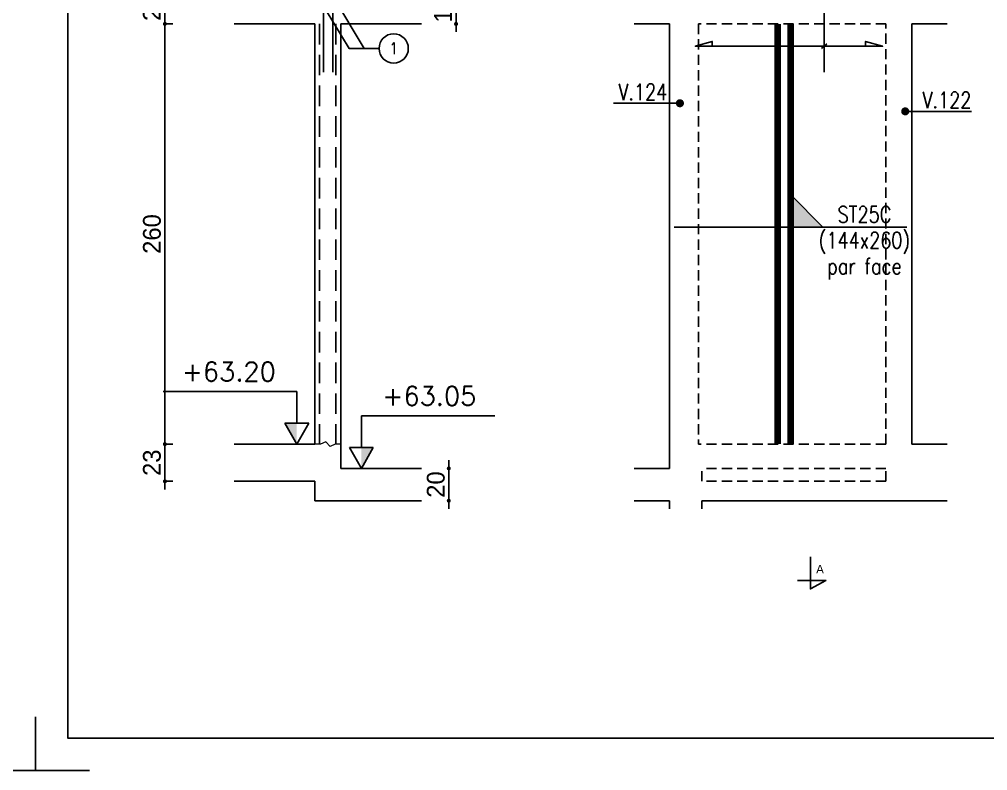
# Model space of a CAD drawing. Header units: metres. Extents: x -5618 to 118954, y -306 to 4637.
# Drawn here: x 34213 to 34812, y 894 to 1359 of the extents above; entities that cross this region are included whole.
import ezdxf
from ezdxf.enums import TextEntityAlignment as Align

# ---------------------------------------------------------------- set-up
doc = ezdxf.new("R2010")
doc.units = ezdxf.units.M
doc.linetypes.add('CACHE', pattern=[9.524999999999999, 6.35, -3.175])
doc.linetypes.add('CACHEX2', pattern=[19.049999999999997, 12.7, -6.35])
for name, color, linetype in [('COTATION', 1, 'Continuous'), ('GO-FER-HA', 140, 'Continuous'), ('GO-TEXTE', 9, 'Continuous'), ('K_ENT_M_Building_V.76', 7, 'Continuous'), ('STR_COTATION', 1, 'Continuous'), ('STR_TS', 22, 'Continuous'), ('STR_TS_TXT', 7, 'Continuous'), ('STR_VOI-POT', 6, 'Continuous')]:
    doc.layers.add(name, color=color, linetype=linetype)
doc.layers.add('Kofragna_forma', color=7, linetype='Continuous', lineweight=70)
doc.styles.add('GrDimensions', font='simplex.shx')
doc.styles.add('Lucida', font='LSANSI.TTF')
doc.styles.add('TEXTE', font='romans.shx')
doc.styles.add('TEXTE TS', font='romans.shx', dxfattribs={"width": 0.7, "oblique": 15})
doc.dimstyles.new('COUPE-20', dxfattribs={"dimscale": 0.5, "dimtxt": 22, "dimasz": 5, "dimexe": 0.05, "dimexo": 0, "dimgap": 5, "dimtad": 1, "dimdec": 0, "dimdsep": 46, "dimtxsty": 'Standard', "dimblk1": 'DOT', "dimblk2": 'DOT', "dimsah": 1, "dimcen": 0, "dimdle": 150, "dimclrd": 1, "dimclre": 1, "dimclrt": 7, "dimadec": 0, "dimazin": 0, "dimtfac": 1, "dimtdec": 0, "dimtix": 1, "dimtmove": 2, "dimatfit": 3, "dimldrblk": 'DOT', "dimfxl": 0, "dimtvp": 1, "dimtolj": 1, "dimtzin": 0, "dimarcsym": 0})

# ---------------------------------------------------------------- blocks, each defined once
blk = doc.blocks.new('ime')
at = {"layer": 'COTATION', "const_width": 2.5}
blk.add_lwpolyline([(1.25, 0, -1), (-1.25, 0, -1)], format="xyb", close=True, dxfattribs=at)
at = {"layer": 'COTATION'}
blk.add_lwpolyline([(41.09158464876236, 0), (0, 0)], dxfattribs=at)
at = {"layer": 'COTATION', "color": 7, "style": 'TEXTE TS', "width": 0.8}
blk.add_attdef('NAME', (9.079526555316988, 2), '', height=10, dxfattribs=at)
blk = doc.blocks.new('_DOT')
at = {"color": 0, "linetype": 'ByBlock'}
blk.add_line((-0.5, 0), (-1, 0), dxfattribs=at)
at = {"color": 0, "linetype": 'ByBlock', "const_width": 0.5}
blk.add_lwpolyline([(-0.25, 0, 1), (0.25, 0, 1)], format="xyb", close=True, dxfattribs=at)
blk = doc.blocks.new('*D948')
at = {"layer": 'COTATION', "color": 1, "lineweight": -2, "ltscale": 4.5}
for p, q in [((34302.94973707233, 1098.287650645224), (34302.94973707233, 1100.787650645224)), ((34307.94973707233, 1095.787650645224), (34302.92473707232, 1095.787650645224)), ((34302.94973707233, 1072.787650645224), (34302.94973707233, 1095.787650645224)), ((34307.94973707233, 1072.787650645224), (34302.92473707232, 1072.787650645224)), ((34302.94973707233, 1070.287650645224), (34302.94973707233, 1067.787650645224))]:
    blk.add_line(p, q, dxfattribs=at)
at = {"layer": 'DEFPOINTS', "color": 0, "lineweight": -3, "ltscale": 4.5}
for p in [(34302.94973707233, 1095.787650645224), (34345.72337340835, 1095.787650645224), (34345.72337340835, 1072.787650645224)]:
    blk.add_point(p, dxfattribs=at)
at = {"layer": 'COTATION', "color": 1, "lineweight": -2, "ltscale": 4.5, "xscale": 2.5, "yscale": 2.5, "zscale": 2.5}
for p, rotation in [((34302.94973707233, 1095.787650645224), 270), ((34302.94973707233, 1072.787650645224), 90)]:
    blk.add_blockref('_DOT', p, dxfattribs=dict(at, rotation=rotation))
at = {"layer": 'COTATION', "color": 7, "lineweight": -3, "ltscale": 4.5, "insert": (34294.94973707233, 1084.28765064523), "char_height": 11, "attachment_point": 5, "rotation": 90}
blk.add_mtext('\\A1;23', dxfattribs=at)
blk = doc.blocks.new('*D949')
at = {"layer": 'COTATION', "color": 1, "lineweight": -2, "ltscale": 4.5}
for p, q in [((34307.94973707233, 1355.787650645223), (34302.92473707232, 1355.787650645224)), ((34302.94973707233, 1098.287650645224), (34302.94973707233, 1353.287650645224)), ((34307.94973707233, 1095.787650645224), (34302.92473707232, 1095.787650645224))]:
    blk.add_line(p, q, dxfattribs=at)
at = {"layer": 'DEFPOINTS', "color": 0, "lineweight": -3, "ltscale": 4.5}
for p in [(34302.94973707233, 1355.787650645224), (34345.72337340835, 1355.787650645223), (34345.72337340835, 1095.787650645224)]:
    blk.add_point(p, dxfattribs=at)
at = {"layer": 'COTATION', "color": 1, "lineweight": -2, "ltscale": 4.5, "xscale": 2.5, "yscale": 2.5, "zscale": 2.5}
for p, rotation in [((34302.94973707233, 1355.787650645224), 90), ((34302.94973707233, 1095.787650645224), 270)]:
    blk.add_blockref('_DOT', p, dxfattribs=dict(at, rotation=rotation))
at = {"layer": 'COTATION', "color": 7, "lineweight": -3, "ltscale": 4.5, "insert": (34294.94973707233, 1225.787650645229), "char_height": 11, "attachment_point": 5, "rotation": 90}
blk.add_mtext('\\A1;260', dxfattribs=at)
blk = doc.blocks.new('*D950')
at = {"layer": 'COTATION', "color": 1, "lineweight": -2, "ltscale": 4.5}
for p, q in [((34302.94973707233, 1378.290150645304), (34302.94973707233, 1380.790150645304)), ((34307.94973707233, 1375.790150645304), (34302.92473707232, 1375.790150645304)), ((34302.94973707233, 1355.787650645224), (34302.94973707233, 1375.790150645304)), ((34307.94973707233, 1355.787650645223), (34302.92473707232, 1355.787650645224)), ((34302.94973707233, 1353.287650645224), (34302.94973707233, 1350.787650645224))]:
    blk.add_line(p, q, dxfattribs=at)
at = {"layer": 'DEFPOINTS', "color": 0, "lineweight": -3, "ltscale": 4.5}
for p in [(34302.94973707233, 1375.790150645304), (34345.72337340835, 1375.790150645304), (34345.72337340835, 1355.787650645223)]:
    blk.add_point(p, dxfattribs=at)
at = {"layer": 'COTATION', "color": 1, "lineweight": -2, "ltscale": 4.5, "xscale": 2.5, "yscale": 2.5, "zscale": 2.5}
for p, rotation in [((34302.94973707233, 1375.790150645304), 270), ((34302.94973707233, 1355.787650645224), 90)]:
    blk.add_blockref('_DOT', p, dxfattribs=dict(at, rotation=rotation))
at = {"layer": 'COTATION', "color": 7, "lineweight": -3, "ltscale": 4.5, "insert": (34294.94973707233, 1365.788900645269), "char_height": 11, "attachment_point": 5, "rotation": 90}
blk.add_mtext('\\A1;20', dxfattribs=at)
blk = doc.blocks.new('*D952')
at = {"layer": 'DEFPOINTS', "color": 0, "lineweight": -3, "ltscale": 4.5}
for p in [(34461.72337340835, 1080.787650645224, 187.688179425467), (34478.63260487444, 1080.787650645224), (34459.75251685552, 1060.787650645224, 187.688179425467)]:
    blk.add_point(p, dxfattribs=at)
at = {"layer": 'STR_COTATION', "color": 1, "lineweight": -2, "ltscale": 4.5}
for p, q in [((34478.63260487444, 1083.287650645224), (34478.63260487444, 1085.787650645224)), ((34478.63260487444, 1060.787650645224), (34478.63260487444, 1080.787650645224)), ((34478.65086534961, 1080.787650645224), (34478.65760487445, 1080.787650645224)), ((34478.65008845465, 1060.787650645224), (34478.65760487445, 1060.787650645224)), ((34478.63260487444, 1058.287650645224), (34478.63260487444, 1055.787650645224))]:
    blk.add_line(p, q, dxfattribs=at)
at = {"layer": 'STR_COTATION', "color": 1, "lineweight": -2, "ltscale": 4.5, "xscale": 2.5, "yscale": 2.5, "zscale": 2.5}
for p, rotation in [((34478.63260487444, 1080.787650645224), 270), ((34478.63260487444, 1060.787650645224), 90)]:
    blk.add_blockref('_DOT', p, dxfattribs=dict(at, rotation=rotation))
at = {"layer": 'STR_COTATION', "color": 7, "lineweight": -3, "ltscale": 4.5, "insert": (34470.63260487444, 1070.78765064523), "char_height": 11, "attachment_point": 5, "rotation": 90}
blk.add_mtext('\\A1;20', dxfattribs=at)
blk = doc.blocks.new('*D953')
at = {"layer": 'DEFPOINTS', "color": 0, "lineweight": -3, "ltscale": 4.5}
for p in [(34461.72337340835, 1373.790150645304, 281.5322691381999), (34483.12429687609, 1373.790150645304), (34461.72337340835, 1355.787650645224, 281.5322691381999)]:
    blk.add_point(p, dxfattribs=at)
at = {"layer": 'STR_COTATION', "color": 1, "lineweight": -2, "ltscale": 4.5}
for p, q in [((34483.12429687609, 1376.290150645304), (34483.12429687609, 1378.790150645304)), ((34483.12429687609, 1355.787650645224), (34483.12429687609, 1373.790150645304)), ((34483.14360548329, 1373.790150645304), (34483.14929687609, 1373.790150645304)), ((34483.14360548329, 1355.787650645224), (34483.14929687609, 1355.787650645224)), ((34483.12429687609, 1353.287650645224), (34483.12429687609, 1350.787650645224))]:
    blk.add_line(p, q, dxfattribs=at)
at = {"layer": 'STR_COTATION', "color": 1, "lineweight": -2, "ltscale": 4.5, "xscale": 2.5, "yscale": 2.5, "zscale": 2.5}
for p, rotation in [((34483.12429687609, 1373.790150645304), 270), ((34483.12429687609, 1355.787650645224), 90)]:
    blk.add_blockref('_DOT', p, dxfattribs=dict(at, rotation=rotation))
at = {"layer": 'STR_COTATION', "color": 7, "lineweight": -3, "ltscale": 4.5, "insert": (34475.12429687609, 1364.78890064527), "char_height": 11, "attachment_point": 5, "rotation": 90}
blk.add_mtext('\\A1;18', dxfattribs=at)
blk = doc.blocks.new('mrega')
at = {"layer": 'STR_TS_TXT', "style": 'TEXTE TS', "width": 0.8}
for tag, p in [('ST10', (14.47619047619082, 0)), ('DIM', (14.47619047619082, -16)), ('NOTE', (14.47619047619082, -32))]:
    blk.add_attdef(tag, text='', height=10, dxfattribs=at).set_placement(p, align=Align.CENTER)
blk = doc.blocks.new('A$C6F247267')
blk.add_hatch(color=256).paths.add_polyline_path([(5.684341886080801e-14, -0.1999999999999886), (-0.1999999999999886, 0), (5.684341886080801e-14, 0)])
blk.add_lwpolyline([(-0.1999999999999886, 0), (5.684341886080801e-14, 0), (5.684341886080801e-14, -0.1999999999999886), (-0.1999999999999886, 0)])

msp = doc.modelspace()

# ---------------------------------------------------------------- linework, layer by layer
at = {"color": 7, "linetype": 'Continuous', "lineweight": -3}
for p, q in [((34391.95272747845, 1108.787650645224, 187.688179425467), (34377.20252812604, 1108.787650645224, 187.688179425467)), ((34384.57762780225, 1095.787650645224, 187.688179425467), (34377.20252812604, 1108.787650645224, 187.688179425467)), ((34391.95272747845, 1108.787650645224, 187.688179425467), (34377.20252812604, 1108.787650645224, 187.688179425467)), ((34384.57762780225, 1095.787650645224, 187.688179425467), (34377.20252812604, 1108.787650645224, 187.688179425467)), ((34384.57762780225, 1095.787650645224, 187.688179425467), (34391.95272747845, 1108.787650645224, 187.688179425467)), ((34384.57762780225, 1095.787650645224, 187.688179425467), (34391.95272747845, 1108.787650645224, 187.688179425467)), ((34417.14247831071, 1093.787650645224, 187.688179425467), (34431.89267766312, 1093.787650645224, 187.688179425467)), ((34424.51757798691, 1080.787650645224, 187.688179425467), (34417.14247831071, 1093.787650645224, 187.688179425467)), ((34417.14247831071, 1093.787650645224, 187.688179425467), (34431.89267766312, 1093.787650645224, 187.688179425467)), ((34424.51757798691, 1080.787650645224, 187.688179425467), (34417.14247831071, 1093.787650645224, 187.688179425467)), ((34424.51757798691, 1080.787650645224, 187.688179425467), (34431.89267766312, 1093.787650645224, 187.688179425467)), ((34424.51757798691, 1080.787650645224, 187.688179425467), (34431.89267766312, 1093.787650645224, 187.688179425467))]:
    msp.add_line(p, q, dxfattribs=at)
msp.add_lwpolyline([(34242.87718605949, 1573.712024445221), (34242.87718605949, 913.7780244450956), (35192.78218605929, 913.7780244450956), (35192.78218605929, 1573.712024445221)], close=True)
at = {"lineweight": 18, "elevation": 187.688179425467}
msp.add_lwpolyline([(34411.72337340835, 1095.787650645224), (34408.25843310772, 1095.787650645224), (34405.23596237783, 1094.363863052779), (34402.48828443894, 1097.134969273794), (34399.32842981195, 1095.787650645224), (34395.72337340835, 1095.787650645224)], dxfattribs=at)
for points in [[(34222.87918605936, 927.1100244153464), (34222.87918605936, 893.7800244451906), (34189.54918605951, 893.7800244451906)], [(34222.87918605936, 927.1100244451487), (34222.87918605936, 893.7800244451906), (34256.20918605943, 893.7800244451906)]]:
    msp.add_lwpolyline(points)
at = {"color": 7, "linetype": 'Continuous', "lineweight": -3}
for points in [[(34377.20252812604, 1108.787650645224, 187.688179425467), (34384.57762780225, 1095.787650645224, 187.688179425467), (34384.57762780225, 1108.754833781305, 187.688179425467)], [(34377.20252812604, 1108.787650645224, 187.688179425467), (34384.57762780225, 1095.787650645224, 187.688179425467), (34384.57762780225, 1108.754833781305, 187.688179425467)], [(34431.89267766312, 1093.787650645224, 187.688179425467), (34424.51757798691, 1080.787650645224, 187.688179425467), (34424.51757798691, 1093.754833781305, 187.688179425467)], [(34431.89267766312, 1093.787650645224, 187.688179425467), (34424.51757798691, 1080.787650645224, 187.688179425467), (34424.51757798691, 1093.754833781305, 187.688179425467)]]:
    msp.add_solid(points, dxfattribs=at)
at = {"layer": 'COTATION'}
msp.add_line((34709.20005042253, 1340.493759269915, 187.6881794254669), (34712.55516747564, 1343.444452983241, 187.6881794254669), dxfattribs=at)
at = {"layer": 'COTATION', "elevation": 187.688179425467}
msp.add_lwpolyline([(34736.50846073595, 1341.969106126578), (34736.50846073595, 1344.969099856317), (34747.06610869303, 1341.969106126578), (34631.11479540978, 1341.969106126578), (34641.67244336684, 1344.969099856318), (34641.67244336684, 1341.969106126578)], dxfattribs=at)
at = {"layer": 'GO-FER-HA', "elevation": 93.84408971273349}
for points in [[(34398.09932427874, 1372.223148323659), (34416.87811560258, 1340.590890182697), (34435.46429964514, 1340.590890182697)], [(34407.431298312, 1372.223148323659), (34426.21008963585, 1340.590890182697), (34435.46429964516, 1340.590890182697)]]:
    msp.add_lwpolyline(points, dxfattribs=at)
at = {"layer": 'GO-FER-HA'}
msp.add_circle((34444.52106228001, 1340.590890182697, 93.84408971273349), 9.05676263485475, dxfattribs=at)
at = {"layer": 'GO-TEXTE', "elevation": 187.688179425467, "flags": 128}
msp.add_lwpolyline([(34694.40859118169, 1011.517501090338), (34712.05633184903, 1011.517501090338), (34702.37828268747, 1006.237445195938), (34702.37828268747, 1026.15892070058)], dxfattribs=at)
at = {"layer": 'K_ENT_M_Building_V.76', "color": 30, "linetype": 'Continuous', "lineweight": -3}
for p, q in [((34378.07762780225, 1128.287650645224, 187.688179425467), (34301.93477065938, 1128.287650645224, 187.688179425467)), ((34378.07762780225, 1128.287650645224, 187.688179425467), (34301.93477065938, 1128.287650645224, 187.688179425467)), ((34384.57762780225, 1128.287650645224, 187.688179425467), (34378.07762780225, 1128.287650645224, 187.688179425467)), ((34384.57762780225, 1128.287650645224, 187.688179425467), (34378.07762780225, 1128.287650645224, 187.688179425467)), ((34384.57762780225, 1108.787650645224, 187.688179425467), (34384.57762780225, 1128.287650645224, 187.688179425467)), ((34384.57762780225, 1108.787650645224, 187.688179425467), (34384.57762780225, 1128.287650645224, 187.688179425467)), ((34424.51757798691, 1093.787650645224, 187.688179425467), (34424.51757798691, 1113.287650645224, 187.688179425467)), ((34424.51757798691, 1113.287650645224, 187.688179425467), (34431.01757798691, 1113.287650645224, 187.688179425467)), ((34424.51757798691, 1093.787650645224, 187.688179425467), (34424.51757798691, 1113.287650645224, 187.688179425467)), ((34424.51757798691, 1113.287650645224, 187.688179425467), (34431.01757798691, 1113.287650645224, 187.688179425467)), ((34431.01757798691, 1113.287650645224, 187.688179425467), (34507.16043512977, 1113.287650645224, 187.688179425467)), ((34431.01757798691, 1113.287650645224, 187.688179425467), (34507.16043512977, 1113.287650645224, 187.688179425467))]:
    msp.add_line(p, q, dxfattribs=at)
at = {"layer": 'Kofragna_forma', "color": 4, "lineweight": -3}
for p, q in [((34395.72337340835, 1355.787650645223, 187.688179425467), (34345.72337340835, 1355.787650645223, 187.688179425467)), ((34395.72337340835, 1095.787650645224, 187.688179425467), (34395.72337340835, 1355.787650645223, 187.688179425467)), ((34411.72337340835, 1355.787650645224, 187.688179425467), (34411.72337340835, 1080.787650645224, 187.688179425467)), ((34461.72337340835, 1355.787650645224, 281.5322691381999), (34411.72337340835, 1355.787650645224, 281.5322691381999)), ((34593.32160472904, 1355.790150645307, 187.688179425467), (34615.1147883466, 1355.790150645307, 187.688179425467)), ((34615.1147883466, 1080.787650645223, 187.688179425467), (34615.1147883466, 1355.790150645308, 187.688179425467)), ((34765.1636086931, 1355.790150645307, 187.688179425467), (34765.1636086931, 1156.787650645224, 187.688179425467)), ((34786.95679231066, 1355.790150645307, 187.688179425467), (34765.1636086931, 1355.790150645307, 187.688179425467)), ((34765.16476539555, 1156.787650645224, 187.688179425467), (34765.16476539555, 1095.787650645224, 187.688179425467)), ((34395.72337340835, 1095.787650645224, 187.688179425467), (34345.72337340835, 1095.787650645224, 187.688179425467)), ((34786.95679231066, 1095.787650645224, 187.688179425467), (34765.1636086931, 1095.787650645224, 187.688179425467)), ((34461.72337340835, 1080.787650645224, 187.688179425467), (34411.72337340835, 1080.787650645224, 187.688179425467)), ((34593.32160472903, 1080.787650645223, 187.688179425467), (34615.11478834659, 1080.787650645223, 187.688179425467)), ((34395.72337340835, 1072.787650645224, 187.688179425467), (34345.72337340835, 1072.787650645224, 187.688179425467)), ((34395.72337340835, 1060.787650645224, 187.688179425467), (34395.72337340835, 1072.787650645224, 187.688179425467)), ((34461.72337340835, 1060.787650645224, 187.688179425467), (34395.72337340835, 1060.787650645224, 187.688179425467)), ((34593.32160472903, 1060.787650645223, 187.688179425467), (34615.11478834659, 1060.787650645223, 187.688179425467)), ((34615.1147883466, 1055.787650645223, 187.688179425467), (34615.1147883466, 1060.787650645223, 187.688179425467)), ((34749.16360162992, 1060.787650645224, 187.688179425467), (34635.21228834667, 1060.787650645223, 187.688179425467)), ((34635.21228834667, 1060.787650645223, 187.688179425467), (34635.21228834667, 1055.787650645223, 187.688179425467)), ((34786.95679231066, 1060.787650645224, 187.688179425467), (34749.16360162992, 1060.787650645224, 187.688179425467))]:
    msp.add_line(p, q, dxfattribs=at)
at = {"layer": 'Kofragna_forma', "linetype": 'CACHE', "lineweight": -3}
for p, q in [((34633.21228834667, 1355.787650645223, 187.688179425467), (34633.21228834667, 1095.787650645223, 187.688179425467)), ((34749.1635972248, 1355.787650645223, 187.688179425467), (34633.21228834667, 1355.787650645223, 187.688179425467)), ((34749.16360162992, 1095.787650645224, 187.688179425467), (34749.16360162991, 1355.787650645223, 187.688179425467)), ((34749.16360162992, 1095.787650645224, 187.688179425467), (34633.21228834667, 1095.787650645223, 187.688179425467)), ((34749.16360162992, 1080.787650645224, 187.688179425467), (34635.21228834667, 1080.787650645223, 187.688179425467)), ((34635.21228834667, 1072.787650645223, 187.688179425467), (34635.21228834667, 1080.787650645223, 187.688179425467)), ((34749.16360162992, 1072.787650645224, 187.688179425467), (34749.16360162992, 1080.787650645224, 187.688179425467)), ((34749.16360162992, 1072.787650645224, 187.688179425467), (34635.21228834667, 1072.787650645223, 187.688179425467))]:
    msp.add_line(p, q, dxfattribs=at)
at = {"layer": 'STR_TS', "color": 3}
msp.add_line((34618.1147883466, 1230.095139158056, 187.688179425467), (34762.1636086931, 1230.095139158057, 187.6881794254668), dxfattribs=at)
at = {"layer": 'STR_TS', "linetype": 'ByBlock', "ltscale": 2, "const_width": 4, "elevation": 187.688179425467}
msp.add_lwpolyline([(34682.15574063905, 1095.787650645172), (34682.15574063905, 1355.787650645171)], dxfattribs=at)
at = {"layer": 'STR_TS', "linetype": 'CACHE', "ltscale": 2, "const_width": 4, "elevation": 187.688179425467}
msp.add_lwpolyline([(34690.20283574468, 1095.787650645171), (34690.2028357447, 1355.787650645171)], dxfattribs=at)
at = {"layer": 'STR_VOI-POT', "color": 3}
for p, q in [((34401.14465082881, 1408.961880209486, 187.688179425467), (34401.14468423949, 1325.961880209491, 187.688179425467)), ((34406.86474474202, 1408.961880209486, 187.688179425467), (34406.86471133134, 1325.961880209491, 187.688179425467))]:
    msp.add_line(p, q, dxfattribs=at)
at = {"layer": 'STR_VOI-POT'}
msp.add_line((34710.87758198193, 1408.961880209486, 187.688179425467), (34710.87761539261, 1325.961880209491, 187.688179425467), dxfattribs=at)
at = {"layer": 'STR_VOI-POT', "color": 1, "linetype": 'CACHEX2', "elevation": 187.688179425467}
for points in [[(34398.55464768682, 1355.787650645171), (34398.55389615837, 1095.787650645172)], [(34408.82059738242, 1355.787650645171), (34408.81984585397, 1095.787650645172)]]:
    msp.add_lwpolyline(points, dxfattribs=at)

# ---------------------------------------------------------------- block references
at = {"layer": 'COTATION'}
ref = msp.add_blockref('ime', (34621.65590500406, 1306.68930034366, 187.688179425467), dxfattribs=dict(at, xscale=-1))
ref.add_attrib('NAME', 'V.124', (34583.62399749636, 1308.68930034366, 187.688179425467), dxfattribs={"color": 7, "height": 10, "style": 'TEXTE TS', "width": 0.8})
ref = msp.add_blockref('ime', (34761.09567708512, 1301.687696427998, 187.688179425467), dxfattribs=at)
ref.add_attrib('NAME', 'V.122', (34771.83335495978, 1303.687696427998, 187.688179425467), dxfattribs={"color": 7, "height": 10, "style": 'TEXTE TS', "width": 0.8})
at = {"layer": 'STR_TS', "xscale": 100, "yscale": 100, "zscale": 100, "rotation": 180}
msp.add_blockref('A$C6F247267', (34690.20283574468, 1230.095139158056, 210.2253692050823), dxfattribs=at)
at = {"layer": 'STR_TS_TXT'}
msp.add_blockref('mrega', (34721.38688632473, 1232.934034622009, 375.3763588509335), dxfattribs=at).add_auto_attribs({'NOTE': 'par face', 'ST10': 'ST25C', 'DIM': '(144x260)'})

# ---------------------------------------------------------------- texts
at = {"layer": 'GO-FER-HA', "style": 'TEXTE'}
msp.add_text('1', height=7.199999999999999, dxfattribs=at).set_placement((34444.52106228004, 1340.590890182697, 93.84408971273349), align=Align.MIDDLE_CENTER)
at = {"layer": 'GO-TEXTE', "linetype": 'Continuous', "style": 'Lucida'}
msp.add_text('A', height=5.319999999999999, rotation=0.001797547041295644, dxfattribs=at).set_placement((34705.99342931197, 1015.787790035863, 187.688179425467))
at = {"layer": 'K_ENT_M_Building_V.76', "color": 0, "linetype": 'Continuous', "lineweight": -3, "char_height": 11.7, "style": 'GrDimensions'}
for s, insert, attachment_point in [('\\A1;+63.20', (34371.57762780224, 1134.787650645224, 187.688179425467), 9), ('\\A1;+63.05', (34437.51757798692, 1119.787650645224, 187.688179425467), 7)]:
    msp.add_mtext(s, dxfattribs=dict(at, insert=insert, attachment_point=attachment_point))

# ---------------------------------------------------------------- dimensions: what is measured, and where the dimension line sits
at = {"layer": 'COTATION', "lineweight": -3, "ltscale": 4.5}
for base, p1, p2, picture, middle in [((34302.94973707233, 1375.790150645304, 93.84408971273348), (34345.72337340835, 1355.787650645223, 93.84408971273348), (34345.72337340835, 1375.790150645304, 93.84408971273348), '*D950', (34294.94973707233, 1365.788900645269, 93.84408971273348)), ((34302.94973707233, 1355.787650645224, 93.84408971273348), (34345.72337340835, 1095.787650645224, 93.84408971273348), (34345.72337340835, 1355.787650645223, 93.84408971273348), '*D949', (34294.94973707233, 1225.787650645229, 93.84408971273348)), ((34302.94973707233, 1095.787650645224, 93.84408971273348), (34345.72337340835, 1072.787650645224, 93.84408971273348), (34345.72337340835, 1095.787650645224, 93.84408971273348), '*D948', (34294.94973707233, 1084.28765064523, 93.84408971273348))]:
    dim = msp.add_linear_dim(base=base, p1=p1, p2=p2, angle=90, dimstyle='COUPE-20', dxfattribs=at)
    dim.commit()
    dim.dimension.update_dxf_attribs({"geometry": picture, "text_midpoint": middle})
at = {"layer": 'STR_COTATION', "lineweight": -3, "ltscale": 4.5}
for base, p1, p2, picture, middle in [((34483.12429687609, 1373.790150645304), (34461.72337340835, 1355.787650645224, 281.5322691381999), (34461.72337340835, 1373.790150645304, 281.5322691381999), '*D953', (34475.12429687609, 1364.78890064527)), ((34478.63260487444, 1080.787650645224), (34459.75251685552, 1060.787650645224, 187.688179425467), (34461.72337340835, 1080.787650645224, 187.688179425467), '*D952', (34470.63260487444, 1070.78765064523))]:
    dim = msp.add_linear_dim(base=base, p1=p1, p2=p2, angle=90, dimstyle='COUPE-20', override={"dimfxl": 0.1}, dxfattribs=at)
    dim.commit()
    dim.dimension.update_dxf_attribs({"geometry": picture, "text_midpoint": middle})

doc.saveas('drawing.dxf')
